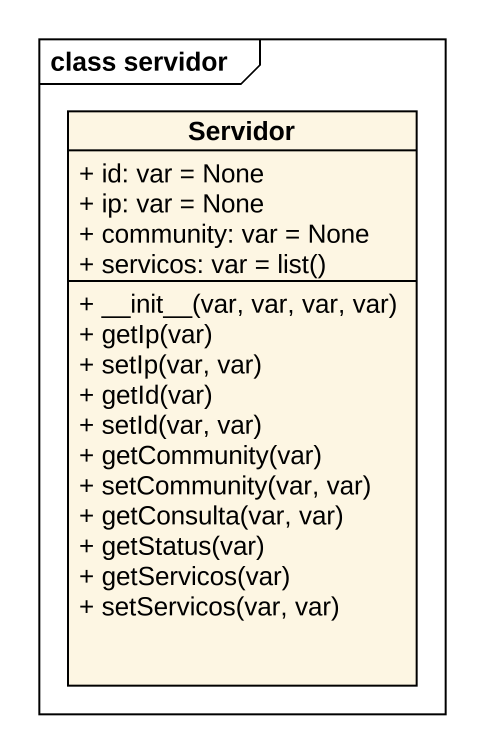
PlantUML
@startuml
mainframe class servidor
hide circle
hide empty members
skinparam classAttributeIconSize 0
class Servidor {
  + id: var = None
  + ip: var = None
  + community: var = None
  {field} + servicos: var = list()
  + ~__init~__(var, var, var, var)
  + getIp(var)
  + setIp(var, var)
  + getId(var)
  + setId(var, var)
  + getCommunity(var)
  + setCommunity(var, var)
  + getConsulta(var, var)
  + getStatus(var)
  + getServicos(var)
  + setServicos(var, var)
}
@enduml
